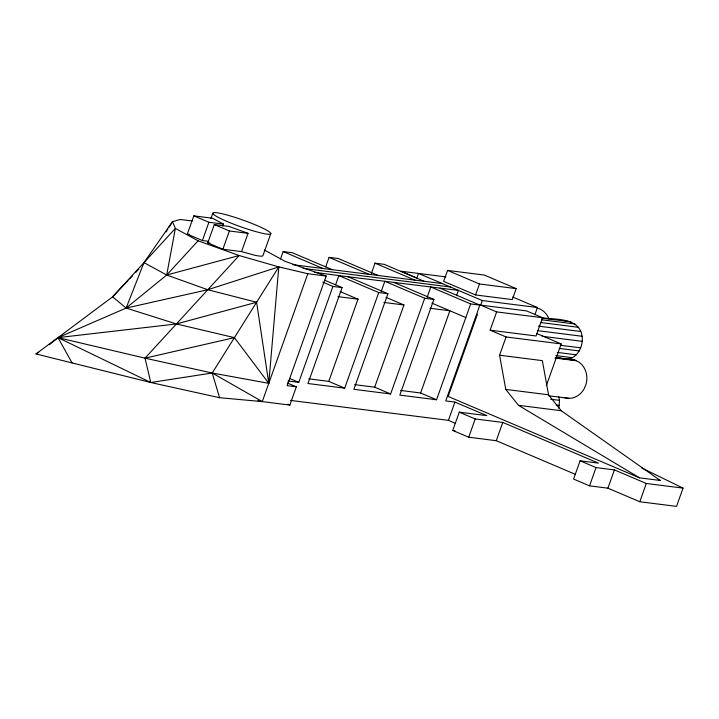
<?xml version="1.0" encoding="UTF-8"?>
<svg xmlns="http://www.w3.org/2000/svg" width="719" height="719" viewBox="0 0 719 719"><rect width="100%" height="100%" fill="white"/><g stroke="black" fill="none" stroke-linecap="round" stroke-linejoin="round"><path stroke-width="1.08" d="M192.117 220.976L180.226 219.475L172.479 221.677L175.373 228.399L198.085 240.802L239.166 255.524L278.801 266.893L268.78 383.335L212.213 373.008L145.013 358.161L58.005 337.633L35.95 353.937L150.774 382.508L219.583 397.715L262.273 401.597L289.829 405.085L296.336 386.813L287.366 383.002M558.861 408.41L559.526 400.348L558.573 396.457M564.298 397.535A19.521 17.184 -82.8 0 0 584.071 388.952L586.021 384.297A19.521 17.184 -82.8 0 0 579.056 362.178L575.002 360.129L568.217 359.41C578.121 356.876 583.469 345.911 582.084 336.267C579.388 317.277 555.823 319.856 542.054 317.798M208.672 241.332L202.399 240.541L187.326 234.133L193.833 215.862L212.491 218.217L223.528 224.121L222.809 226.152M202.399 240.541L208.905 222.27L223.528 224.121M210.937 218.468L212.797 213.246L213.777 212.617A30.755 3.532 19.6 0 1 256.279 225.245A30.755 3.532 19.6 0 1 262.327 233.271L256.324 231.761A30.755 3.532 19.6 0 1 212.797 213.246M207.791 242.833L214.298 224.571L228.921 226.413L248.028 233.333L241.53 251.605L222.872 249.241L207.791 242.833L209.885 243.094M222.872 249.241L229.37 230.979L248.028 233.333M270.802 233.585L262.992 255.506A30.755 3.532 19.6 0 1 254.517 255.182L241.53 251.605M280.527 258.939L283.16 251.56L292.345 252.728L332.214 269.679M257.932 400.807L262.273 401.597L307.804 273.732L326.174 276.051L287.151 385.654L296.336 386.813M325.716 266.848L329.086 257.366L338.281 258.525L378.149 275.485M287.951 380.989L298.762 382.355L332.915 286.45L342.1 287.609L307.948 383.515L344.698 388.161L378.733 292.552L387.927 293.72L353.883 389.321L390.624 393.958L424.704 298.259L433.89 299.419L399.818 395.117L436.559 399.764L470.675 303.948L479.861 305.108L445.744 400.923L454.929 402.083L486.826 415.645L459.27 412.167L452.763 430.438L468.707 437.215L496.272 440.702L575.497 474.387M335.566 284.877L338.865 275.602L458.398 290.386L456.52 295.662M308.703 378.841L328.745 381.376L358.017 299.176L340.078 291.546M371.274 273.705L375.021 263.172L384.207 264.331L424.075 281.282M381.142 291.689L384.836 281.3L424.704 298.259M354.638 384.647L374.68 387.182L403.952 304.973L386.013 297.351M427.077 297.468L430.807 286.989L470.675 303.948M447.569 270.416L443.668 281.372L475.556 294.943L512.305 299.58L516.206 288.625L484.309 275.062L447.569 270.416L479.465 283.978L516.206 288.625M400.573 390.453L420.615 392.978L449.878 310.779L429.836 308.244M475.556 294.943L479.465 283.978M477.443 314.266L448.171 396.466L639.542 477.847L660.267 480.463L561.242 410.729L548.543 394.812L542.351 360.632L499.579 355.231L506.086 336.959L561.206 343.925L546.332 385.681M496.64 311.911L490.133 330.174L536.068 335.98L542.575 317.717L496.64 311.911L480.696 305.126L482.323 300.56L537.444 307.525L534.855 314.787M290.557 400.411L448.431 420.354L454.929 402.083M468.707 437.215L475.214 418.952L502.779 422.43L598.46 463.126L580.089 460.798L573.582 479.07L589.535 485.855L607.906 488.174L639.802 501.736L676.543 506.383L683.05 488.111L641.761 467.979M496.272 440.702L502.779 422.43M589.535 485.855L596.033 467.584L614.412 469.902L646.3 483.474L683.05 488.111M607.906 488.174L614.412 469.902M639.802 501.736L646.3 483.474M168.974 227.258L172.479 221.677L143.989 262.606L126.131 308.065L58.005 337.633L49.368 344.689M166.062 231.913L167.815 229.118M307.804 273.732L278.801 266.893L212.213 373.008L219.583 397.715M198.085 240.802L166.7 275.018L126.131 308.065L112.613 296.821L58.005 337.633L72.08 362.933M262.273 401.597L212.213 373.008L150.774 382.508L145.013 358.161L239.166 255.524L166.7 275.018L143.989 262.606M127.991 280.59L112.613 296.821L175.373 228.399L166.7 275.018L207.782 289.739L256.602 302.259L268.78 383.335L234.412 337.633L176.398 323.954L126.131 308.065L207.782 289.739L278.801 266.893M129.528 278.963L132.602 275.719M135.675 272.474L138.749 269.221M35.95 353.937L38.745 352.391M256.602 302.259L176.398 323.954L58.005 337.633L150.774 382.508M145.013 358.161L234.412 337.633M564.757 321.06L566.554 320.899M187.326 234.133L189.528 234.403M445.798 276.887L400.959 271.216L416.903 278.001L418.53 273.436L482.323 300.56M292.966 264.718L442.455 283.61M303.112 268.385L450.427 286.998M480.696 305.126L526.623 310.932L542.575 317.717M541.991 318.158L570.949 321.815M541.542 319.775L574.948 323.999M337.975 296.641L358.017 299.176M383.91 302.447L403.952 304.973M540.418 322.507L578.274 327.289M538.396 326.129L580.709 331.477M537.542 330.641L582.084 336.267M542.216 336.276L582.3 341.336M560.64 345.309L580.682 347.843M559.256 348.409L579.298 350.935M557.342 352.418L576.279 354.818M555.796 355.59L572.495 357.703M556.102 357.523L570.58 359.347M556.066 357.738L575.002 360.129M557.081 357.999L560.416 358.422M562.644 358.709L565.988 359.132M554.951 358.017L576.108 360.686M499.579 355.231L505.772 389.41L548.543 394.812M548.669 395.774L568.711 398.308M550.619 399.225L559.526 400.348M556.209 405.013L559.553 405.435M505.772 389.41L518.471 405.327L561.242 410.729M452.763 430.438L454.965 430.717M314.446 272.303L338.865 275.602L378.733 292.552M326.174 276.051L285.092 261.33L264.277 249.96M512.746 297.028L537.444 307.525M439.992 288.157L479.861 305.108M375.021 263.172L414.89 280.122M536.509 333.418L561.206 343.925M394.021 282.468L433.89 299.419M329.086 257.366L368.964 274.325M431.939 303.148L465.831 317.564M490.133 330.174L506.086 336.959M348.059 276.761L387.927 293.72M283.16 251.56L323.029 268.52M193.833 215.862L208.905 222.27M214.298 224.571L229.37 230.979M324.718 280.221L342.1 287.609M322.687 282.109L332.915 286.45M420.615 392.978L436.559 399.764M580.089 460.798L596.033 467.584M459.27 412.167L475.214 418.952M374.68 387.182L390.624 393.958M448.431 420.354L455.63 423.419M328.745 381.376L344.698 388.161M289.793 378.536L298.762 382.355M287.843 404.231L289.829 405.085M658.253 479.483L660.267 480.463M518.471 405.327L639.542 477.847M537.03 308.011A19.521 17.184 -82.8 0 1 548.957 319.02"/></g></svg>
